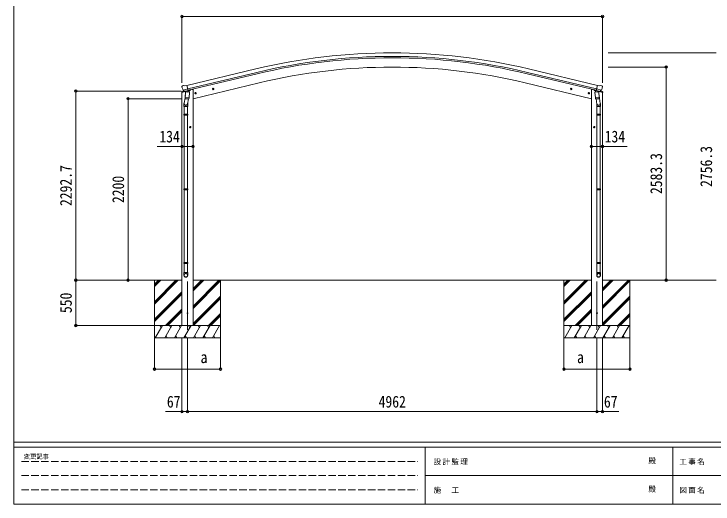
# Model space of a CAD drawing. Units: millimetres at full size. Extents: x -8385 to 8479, y -5853 to 5787.
# Drawn here: x -8385 to 86, y -5853 to 88 of the extents above; entities that cross this region are included whole.
import ezdxf
from ezdxf.enums import TextEntityAlignment as Align

# ---------------------------------------------------------------- set-up
doc = ezdxf.new("R2010")
doc.units = ezdxf.units.MM
doc.header["$LTSCALE"] = 30
doc.header["$PDMODE"] = 32
doc.header["$PDSIZE"] = 30
doc.linetypes.add('DASHED3', pattern=[4, 3, -1])
for name, color, linetype, lineweight in [('0-0_0', 7, 'Continuous', 9), ('0-1_本体', 4, 'Continuous', 9), ('0-2_部品', 7, 'Continuous', 9), ('0-8_PARTS2', 2, 'Continuous', 9), ('0-A_寸法', 6, 'Continuous', 9), ('F-0_240', 7, 'Continuous', 9)]:
    doc.layers.add(name, color=color, linetype=linetype, lineweight=lineweight)
doc.styles.add('ＭＳ ゴシック', font='')
doc.styles.get('ＭＳ ゴシック').set_extended_font_data('MS Gothic')

msp = doc.modelspace()

# ---------------------------------------------------------------- linework, layer by layer
at = {"layer": '0-0_0'}
for p, q in [((-6350.01, -3139.41), (-6862.23, -3139.42)), ((-6683.01, -3139.41), (-6683.01, -3839.41)), ((-6683.01, -3400.14), (-6422.28, -3139.41)), ((-6683.01, -3414.28), (-6408.14, -3139.41)), ((-6683.01, -3428.43), (-6394, -3139.41)), ((-6683.01, -3216.3), (-6606.13, -3139.41)), ((-6683.01, -3202.15), (-6620.27, -3139.41)), ((-6683.01, -3188.01), (-6634.41, -3139.41)), ((-6216.01, -3453.64), (-5901.78, -3139.41)), ((-6216.01, -3467.78), (-5887.64, -3139.41)), ((-6216.01, -3269.8), (-6085.63, -3139.41)), ((-6216.01, -3255.65), (-6099.77, -3139.41)), ((-6216.01, -3241.51), (-6113.91, -3139.41)), ((-6216.01, -3139.41), (-1388.39, -3139.41)), ((-6216.01, -3481.93), (-5883.01, -3148.93)), ((-5883.01, -3139.41), (-5883.01, -3839.41)), ((-1721.39, -3139.41), (-1721.39, -3839.41)), ((-1721.39, -3400.14), (-1460.66, -3139.41)), ((-1721.39, -3414.28), (-1446.52, -3139.41)), ((-1721.39, -3428.43), (-1432.38, -3139.41)), ((-1721.39, -3216.3), (-1644.51, -3139.41)), ((-1721.39, -3202.15), (-1658.65, -3139.41)), ((-1721.39, -3188.01), (-1672.79, -3139.41)), ((-1254.39, -3139.41), (-833.23, -3139.41)), ((-1254.39, -3453.64), (-940.16, -3139.41)), ((-1254.39, -3467.78), (-926.02, -3139.41)), ((-1254.39, -3269.8), (-1124.01, -3139.41)), ((-1254.39, -3255.65), (-1138.15, -3139.41)), ((-1254.39, -3241.51), (-1152.3, -3139.41)), ((-1254.39, -3481.93), (-921.39, -3148.93)), ((-921.39, -3139.41), (-921.39, -3839.41)), ((-6683.01, -3612.27), (-6350.01, -3279.28)), ((-6683.01, -3626.42), (-6350.01, -3293.42)), ((-1721.39, -3612.27), (-1388.39, -3279.28)), ((-1721.39, -3626.42), (-1388.39, -3293.42)), ((-6683.01, -3640.56), (-6350.01, -3307.56)), ((-6216.01, -3665.77), (-5883.01, -3332.78)), ((-6216.01, -3679.91), (-5883.01, -3346.92)), ((-6211.37, -3689.41), (-5883.01, -3361.06)), ((-1721.39, -3640.56), (-1388.39, -3307.56)), ((-1254.39, -3665.77), (-921.39, -3332.78)), ((-1254.39, -3679.91), (-921.39, -3346.92)), ((-1249.75, -3689.41), (-921.39, -3361.06)), ((-6548.02, -3689.41), (-6350.01, -3491.41)), ((-6533.88, -3689.41), (-6350.01, -3505.55)), ((-6519.74, -3689.41), (-6350.01, -3519.69)), ((-6027.52, -3689.41), (-5883.01, -3544.91)), ((-1586.4, -3689.41), (-1388.39, -3491.41)), ((-1572.26, -3689.41), (-1388.39, -3505.55)), ((-1558.12, -3689.41), (-1388.39, -3519.69)), ((-1065.9, -3689.41), (-921.39, -3544.91)), ((-6013.38, -3689.41), (-5883.01, -3559.05)), ((-5999.24, -3689.41), (-5883.01, -3573.19)), ((-1051.76, -3689.41), (-921.39, -3559.05)), ((-1037.62, -3689.41), (-921.39, -3573.19)), ((-5883.01, -3689.41), (-6683.01, -3689.41)), ((-6672.72, -3839.41), (-6586.12, -3689.41)), ((-6601.12, -3715.4), (-6616.12, -3689.41)), ((-6557.25, -3839.41), (-6470.65, -3689.41)), ((-6485.65, -3715.4), (-6500.65, -3689.41)), ((-6441.78, -3839.41), (-6355.18, -3689.41)), ((-6370.18, -3715.4), (-6385.18, -3689.41)), ((-6216.01, -3689.41), (-6350.01, -3689.41)), ((-6326.31, -3839.41), (-6239.71, -3689.41)), ((-6254.71, -3715.4), (-6269.71, -3689.41)), ((-6210.84, -3839.41), (-6124.24, -3689.41)), ((-6139.24, -3715.4), (-6154.24, -3689.41)), ((-6095.37, -3839.41), (-6008.77, -3689.41)), ((-6038.77, -3689.41), (-6023.77, -3715.4)), ((-5979.9, -3839.41), (-5893.3, -3689.41)), ((-921.39, -3689.41), (-1721.39, -3689.41)), ((-1711.1, -3839.41), (-1624.5, -3689.41)), ((-1639.5, -3715.4), (-1654.5, -3689.41)), ((-1595.63, -3839.41), (-1509.03, -3689.41)), ((-1524.03, -3715.4), (-1539.04, -3689.41)), ((-1480.16, -3839.41), (-1393.56, -3689.41)), ((-1408.56, -3715.4), (-1423.56, -3689.41)), ((-1388.39, -3689.41), (-1254.39, -3689.41)), ((-1364.69, -3839.41), (-1278.09, -3689.41)), ((-1293.09, -3715.4), (-1308.09, -3689.41)), ((-1249.22, -3839.41), (-1162.62, -3689.41)), ((-1177.62, -3715.4), (-1192.62, -3689.41)), ((-1133.75, -3839.41), (-1047.15, -3689.41)), ((-1077.15, -3689.41), (-1062.15, -3715.4)), ((-1018.28, -3839.41), (-931.68, -3689.41)), ((-6683.01, -3839.41), (-5883.01, -3839.41)), ((-6542.25, -3813.44), (-6527.26, -3839.41)), ((-6426.78, -3813.43), (-6411.78, -3839.41)), ((-6311.31, -3813.43), (-6296.31, -3839.41)), ((-6195.84, -3813.44), (-6180.85, -3839.41)), ((-6080.37, -3813.44), (-6065.38, -3839.41)), ((-5964.9, -3813.44), (-5949.9, -3839.41)), ((-1721.39, -3839.41), (-921.39, -3839.41)), ((-1580.64, -3813.44), (-1565.64, -3839.41)), ((-1465.17, -3813.43), (-1450.17, -3839.41)), ((-1349.7, -3813.43), (-1334.7, -3839.41)), ((-1234.23, -3813.44), (-1219.23, -3839.41)), ((-1118.76, -3813.44), (-1103.76, -3839.41)), ((-1003.29, -3813.44), (-988.29, -3839.41))]:
    msp.add_line(p, q, dxfattribs=at)
at = {"layer": '0-1_本体'}
for p, q in [((-6289.08, -779.14), (-5453.36, -578.52)), ((-1315.33, -779.16), (-2151.04, -578.52)), ((-6279, -821.14), (-5443.28, -620.5)), ((-6275.07, -837.5), (-5439.36, -636.86)), ((-1329.34, -837.5), (-2165.05, -636.86)), ((-1325.41, -821.14), (-2161.12, -620.5)), ((-6216.01, -939.53), (-5412.98, -746.74)), ((-1388.39, -939.53), (-2191.43, -746.74)), ((-6216.01, -826.41), (-6228.89, -826.41)), ((-6216.01, -826.41), (-6216.01, -3689.41)), ((-1388.39, -826.41), (-1375.52, -826.41)), ((-1388.39, -826.41), (-1388.39, -3689.41)), ((-6350.01, -862.69), (-6350.01, -3689.41)), ((-1254.39, -862.69), (-1254.39, -3689.41))]:
    msp.add_line(p, q, dxfattribs=at)
for radius in [7073, 7029.83, 7013, 6900]:
    msp.add_arc((-3802.2, -7456.09), radius, 76.5, 103.5, dxfattribs=at)
at = {"layer": '0-2_部品'}
for p, q in [((-6350.46, -795.07), (-6350.18, -796.22)), ((-6323.25, -847.01), (-6350.18, -853.48)), ((-6346.24, -786.49), (-6350.09, -792.79)), ((-6343.14, -784.24), (-6329.96, -781.08)), ((-6336.4, -835.37), (-6278.9, -821.57)), ((-6319.55, -850.28), (-6335.93, -835.79)), ((-6315.4, -783.75), (-6328.66, -781.05)), ((-6315.4, -783.75), (-6289.47, -777.53)), ((-6314.47, -850.38), (-6277.77, -841.57)), ((-6283.72, -843.39), (-6284.74, -858)), ((-6277.77, -841.57), (-6276.24, -841.2)), ((-6274.69, -839.09), (-6273.74, -839.16)), ((-6273.74, -839.16), (-6260.43, -854.48)), ((-6269.99, -843.48), (-6251.76, -839.1)), ((-6247.93, -830.99), (-6247.93, -834.24)), ((-5961.53, -819.32), (-5980.98, -823.98)), ((-5978.56, -823.4), (-5976.42, -816.21)), ((-5973.39, -828.85), (-5978.56, -823.4)), ((-5976.42, -816.21), (-5969.13, -814.45)), ((-5968.92, -831.37), (-5973.59, -811.93)), ((-5969.13, -814.45), (-5963.96, -819.9)), ((-1642.47, -819.32), (-1623.03, -823.98)), ((-1634.88, -814.45), (-1640.05, -819.9)), ((-1635.08, -831.37), (-1630.41, -811.93)), ((-1627.58, -816.21), (-1634.88, -814.45)), ((-1630.62, -828.85), (-1625.45, -823.4)), ((-1625.45, -823.4), (-1627.58, -816.21)), ((-1356.08, -830.99), (-1356.08, -834.24)), ((-1334.02, -843.48), (-1352.25, -839.1)), ((-1330.26, -839.16), (-1343.58, -854.48)), ((-1329.32, -839.09), (-1330.26, -839.16)), ((-1326.24, -841.57), (-1327.77, -841.2)), ((-1289.53, -850.38), (-1326.24, -841.57)), ((-1267.6, -835.37), (-1325.11, -821.57)), ((-1320.28, -843.39), (-1319.26, -858)), ((-1288.61, -783.75), (-1314.54, -777.53)), ((-1288.61, -783.75), (-1275.35, -781.05)), ((-1284.46, -850.28), (-1268.08, -835.79)), ((-1280.76, -847.01), (-1253.83, -853.48)), ((-1260.87, -784.24), (-1274.05, -781.08)), ((-1257.77, -786.49), (-1253.91, -792.79)), ((-1253.55, -795.07), (-1253.83, -796.22)), ((-6352.48, -863.29), (-6309.55, -852.98)), ((-6352.48, -856.39), (-6352.48, -863.29)), ((-6307.96, -899.8), (-6323.87, -995.97)), ((-6316.84, -850.85), (-6309.32, -849.05)), ((-6316, -850.74), (-6314.47, -850.38)), ((-6312.64, -850.6), (-6312.69, -851.35)), ((-6311.93, -852.39), (-6286.12, -858.82)), ((-6310.55, -937.04), (-6309.68, -924.57)), ((-6305.01, -857.73), (-6309.69, -924.57)), ((-6264, -927.76), (-6309.69, -924.57)), ((-6259.33, -860.93), (-6305.01, -857.73)), ((-6303.24, -854.55), (-6303.47, -857.84)), ((-6264.01, -927.76), (-6264.9, -940.46)), ((-6264, -927.76), (-6259.33, -860.93)), ((-6260.43, -854.48), (-6260.87, -860.82)), ((-6175.46, -870.67), (-6194.9, -875.34)), ((-6192.48, -874.76), (-6190.35, -867.56)), ((-6187.31, -880.2), (-6192.48, -874.76)), ((-6190.35, -867.56), (-6183.05, -865.81)), ((-6182.84, -882.73), (-6187.51, -863.28)), ((-6183.05, -865.81), (-6177.88, -871.26)), ((-1428.55, -870.67), (-1409.1, -875.34)), ((-1420.96, -865.81), (-1426.13, -871.26)), ((-1421.16, -882.73), (-1416.49, -863.28)), ((-1413.66, -867.56), (-1420.96, -865.81)), ((-1416.7, -880.2), (-1411.53, -874.76)), ((-1411.53, -874.76), (-1413.66, -867.56)), ((-1344.68, -860.93), (-1298.99, -857.73)), ((-1340.01, -927.76), (-1344.68, -860.93)), ((-1343.58, -854.48), (-1343.13, -860.82)), ((-1340.01, -927.76), (-1294.32, -924.57)), ((-1339.99, -927.76), (-1339.11, -940.46)), ((-1292.07, -852.39), (-1317.89, -858.82)), ((-1300.77, -854.55), (-1300.54, -857.84)), ((-1298.99, -857.73), (-1294.32, -924.57)), ((-1296.05, -899.8), (-1280.14, -995.97)), ((-1287.17, -850.85), (-1294.69, -849.05)), ((-1251.53, -863.29), (-1294.45, -852.98)), ((-1293.46, -937.04), (-1294.33, -924.57)), ((-1291.37, -850.6), (-1291.32, -851.35)), ((-1288, -850.74), (-1289.53, -850.38)), ((-1251.53, -856.39), (-1251.53, -863.29)), ((-6326.02, -1033.13), (-6326.02, -998.78)), ((-6310.15, -938.39), (-6310.15, -938.39)), ((-6308.71, -939.17), (-6267.01, -942.09)), ((-6272.44, -941.71), (-6283.17, -1005.3)), ((-6280.02, -998.48), (-6280.02, -1033.13)), ((-1295.3, -939.17), (-1337, -942.09)), ((-1331.57, -941.71), (-1320.84, -1005.3)), ((-1323.99, -998.48), (-1323.99, -1033.13)), ((-1293.85, -938.39), (-1293.85, -938.39)), ((-1277.99, -1033.13), (-1277.99, -998.78)), ((-6280.02, -1033.13), (-6326.02, -1033.13)), ((-6324.02, -1033.13), (-6324.02, -1127.13)), ((-6282.02, -1033.13), (-6282.02, -1127.13)), ((-1323.99, -1033.13), (-1277.99, -1033.13)), ((-1321.99, -1033.13), (-1321.99, -1127.13)), ((-1279.99, -1033.13), (-1279.99, -1127.13)), ((-6326.02, -1129.13), (-6325.02, -1127.13)), ((-6280.02, -1129.13), (-6326.02, -1129.13)), ((-6280.02, -1137.13), (-6326.02, -1137.13)), ((-6281.02, -1127.13), (-6325.02, -1127.13)), ((-6281.02, -1139.13), (-6325.02, -1139.13)), ((-6324.02, -1139.13), (-6324.02, -2033.47)), ((-6282.02, -1139.13), (-6282.02, -2033.47)), ((-6280.02, -1129.13), (-6281.02, -1127.13)), ((-6280.02, -1137.13), (-6281.02, -1139.13)), ((-6280.02, -1129.13), (-6280.02, -1137.13)), ((-1323.99, -1129.13), (-1322.99, -1127.13)), ((-1323.99, -1129.13), (-1277.99, -1129.13)), ((-1323.99, -1129.13), (-1323.99, -1137.13)), ((-1323.99, -1137.13), (-1277.99, -1137.13)), ((-1323.99, -1137.13), (-1322.99, -1139.13)), ((-1322.99, -1127.13), (-1278.99, -1127.13)), ((-1322.99, -1139.13), (-1278.99, -1139.13)), ((-1321.99, -1139.13), (-1321.99, -2033.47)), ((-1279.99, -1139.13), (-1279.99, -2033.47)), ((-1277.99, -1129.13), (-1278.99, -1127.13)), ((-6239.81, -1282.92), (-6259.81, -1282.92)), ((-6257.32, -1282.92), (-6253.57, -1276.42)), ((-6253.57, -1289.42), (-6257.32, -1282.92)), ((-6253.57, -1276.42), (-6246.06, -1276.42)), ((-6249.81, -1292.92), (-6249.81, -1272.92)), ((-6246.06, -1276.42), (-6242.31, -1282.92)), ((-1364.19, -1283), (-1344.19, -1283)), ((-1357.95, -1276.5), (-1361.7, -1283)), ((-1350.44, -1276.5), (-1357.95, -1276.5)), ((-1354.19, -1293), (-1354.19, -1273)), ((-1346.69, -1283), (-1350.44, -1276.5)), ((-1350.44, -1289.5), (-1346.69, -1283)), ((-6326.02, -2035.47), (-6325.02, -2033.47)), ((-6280.02, -2035.47), (-6326.02, -2035.47)), ((-6280.02, -2043.47), (-6326.02, -2043.47)), ((-6281.02, -2033.47), (-6325.02, -2033.47)), ((-6281.02, -2045.47), (-6325.02, -2045.47)), ((-6324.02, -2045.47), (-6324.02, -2923.51)), ((-6282.02, -2045.47), (-6282.02, -2923.51)), ((-6280.02, -2035.47), (-6281.02, -2033.47)), ((-6280.02, -2043.47), (-6281.02, -2045.47)), ((-6280.02, -2035.47), (-6280.02, -2043.47)), ((-1323.99, -2035.47), (-1322.99, -2033.47)), ((-1323.99, -2035.47), (-1277.99, -2035.47)), ((-1323.99, -2035.47), (-1323.99, -2043.47)), ((-1323.99, -2043.47), (-1277.99, -2043.47)), ((-1323.99, -2043.47), (-1322.99, -2045.47)), ((-1322.99, -2033.47), (-1278.99, -2033.47)), ((-1322.99, -2045.47), (-1278.99, -2045.47)), ((-1321.99, -2045.47), (-1321.99, -2923.51)), ((-1279.99, -2045.47), (-1279.99, -2923.51)), ((-1277.99, -2035.47), (-1278.99, -2033.47)), ((-6326.02, -2925.51), (-6325.02, -2923.51)), ((-6280.02, -2925.51), (-6326.02, -2925.51)), ((-6280.02, -2933.51), (-6326.02, -2933.51)), ((-6281.02, -2923.51), (-6325.02, -2923.51)), ((-6281.02, -2935.51), (-6325.02, -2935.51)), ((-6324.02, -2935.51), (-6324.02, -3045.51)), ((-6282.02, -2935.51), (-6282.02, -3045.51)), ((-6280.02, -2925.51), (-6281.02, -2923.51)), ((-6280.02, -2933.51), (-6281.02, -2935.51)), ((-6280.02, -2925.51), (-6280.02, -2933.51)), ((-1323.99, -2925.51), (-1322.99, -2923.51)), ((-1323.99, -2925.51), (-1277.99, -2925.51)), ((-1323.99, -2925.51), (-1323.99, -2933.51)), ((-1323.99, -2933.51), (-1277.99, -2933.51)), ((-1323.99, -2933.51), (-1322.99, -2935.51)), ((-1322.99, -2923.51), (-1278.99, -2923.51)), ((-1322.99, -2935.51), (-1278.99, -2935.51)), ((-1321.99, -2935.51), (-1321.99, -3045.51)), ((-1279.99, -2935.51), (-1279.99, -3045.51)), ((-1277.99, -2925.51), (-1278.99, -2923.51)), ((-6326.02, -3079.65), (-6326.02, -3045.51)), ((-6280.02, -3045.51), (-6326.02, -3045.51)), ((-6280.02, -3079.65), (-6280.02, -3045.51)), ((-1323.99, -3079.65), (-1323.99, -3045.51)), ((-1323.99, -3045.51), (-1277.99, -3045.51)), ((-1277.99, -3079.65), (-1277.99, -3045.51))]:
    msp.add_line(p, q, dxfattribs=at)
for points in [[(-6336.67, -834.8), (-6336.09, -835.64), (-6335.93, -835.79)], [(-6284.04, -842.98), (-6284.28, -843.13), (-6309.04, -849.07), (-6309.32, -849.05)], [(-6284.04, -842.98), (-6274.32, -840.64), (-6289.47, -777.53)], [(-5963.96, -819.9), (-5966.09, -827.09), (-5973.39, -828.85)], [(-1640.05, -819.9), (-1637.92, -827.09), (-1630.62, -828.85)], [(-1319.97, -842.98), (-1329.69, -840.64), (-1314.54, -777.53)], [(-1319.97, -842.98), (-1319.73, -843.13), (-1294.96, -849.07), (-1294.69, -849.05)], [(-1267.33, -834.8), (-1267.92, -835.64), (-1268.08, -835.79)], [(-6177.88, -871.26), (-6180.01, -878.45), (-6187.31, -880.2)], [(-1426.13, -871.26), (-1423.99, -878.45), (-1416.7, -880.2)], [(-6326.02, -1129.13), (-6326.02, -1137.13), (-6325.02, -1139.13)], [(-1277.99, -1129.13), (-1277.99, -1137.13), (-1278.99, -1139.13)], [(-6242.31, -1282.92), (-6246.06, -1289.42), (-6253.57, -1289.42)], [(-1361.7, -1283), (-1357.95, -1289.5), (-1350.44, -1289.5)], [(-6326.02, -2035.47), (-6326.02, -2043.47), (-6325.02, -2045.47)], [(-1277.99, -2035.47), (-1277.99, -2043.47), (-1278.99, -2045.47)], [(-6326.02, -2925.51), (-6326.02, -2933.51), (-6325.02, -2935.51)], [(-1277.99, -2925.51), (-1277.99, -2933.51), (-1278.99, -2935.51)]]:
    msp.add_lwpolyline(points, dxfattribs=at)
for centre, radius in [((-5971.26, -821.65), 8.5), ((-5971.26, -821.65), 7.7), ((-5971.26, -821.65), 6.5), ((-1632.75, -821.65), 8.5), ((-1632.75, -821.65), 7.7), ((-1632.75, -821.65), 6.5), ((-6185.18, -873.01), 8.5), ((-6185.18, -873.01), 7.7), ((-6185.18, -873.01), 6.5), ((-1418.83, -873.01), 8.5), ((-1418.83, -873.01), 7.7), ((-1418.83, -873.01), 6.5), ((-6249.81, -1282.92), 8.5), ((-6249.81, -1282.92), 7.7), ((-6249.81, -1282.92), 6.5), ((-1354.19, -1283), 8.5), ((-1354.19, -1283), 7.7), ((-1354.19, -1283), 6.5)]:
    msp.add_circle(centre, radius, dxfattribs=at)
at = {"layer": '0-2_部品', "color": 4}
for centre in [(-6283.01, -3539.41), (-1320.99, -3539.41)]:
    msp.add_circle(centre, 5, dxfattribs=at)
at = {"layer": '0-2_部品'}
for centre, radius, start, end in [((-6153.37, -748.97), 202.4, 193.5, 205.09125), ((-6341.97, -789.1), 5, 103.5, 148.5), ((-6329.26, -783.99), 3, 78.5, 103.5), ((-6283.12, -843.47), 0.604, 100.59842, 172.20595), ((-6276.36, -840.71), 0.5, 283.5, 318.76246), ((-6252.93, -834.24), 5, 283.5, 0), ((-1351.08, -834.24), 5, 180, 256.5), ((-1327.65, -840.71), 0.5, 221.23754, 256.5), ((-1320.88, -843.47), 0.604, 7.79405, 79.40158), ((-1274.75, -783.99), 3, 76.5, 101.5), ((-1450.63, -748.97), 202.4, 334.90875, 346.5), ((-1262.03, -789.1), 5, 31.5, 76.5), ((-6349.48, -856.39), 3, 103.5, 180), ((-6316.12, -850.26), 0.5, 248.23754, 283.5), ((-6313.14, -850.57), 0.5, 356, 103.5), ((-6311.69, -851.42), 1, 176, 256), ((-6285.77, -857.85), 1.03, 250.03897, 351.96569), ((-1318.24, -857.85), 1.03, 188.03431, 289.96103), ((-1292.32, -851.42), 1, 284, 4), ((-1290.87, -850.57), 0.5, 76.5, 184), ((-1287.89, -850.26), 0.5, 256.5, 291.76246), ((-1254.53, -856.39), 3, 0, 76.5), ((-6296.02, -998.78), 30, 177.45142, 180), ((-6308.61, -937.21), 1.95, 175.04017, 217.47766), ((-6308.57, -937.18), 2, 217.40962, 266), ((-6266.87, -940.09), 2, 266, 349.46843), ((-1337.14, -940.09), 2, 190.53157, 274), ((-1295.44, -937.18), 2, 274, 322.59038), ((-1295.4, -937.21), 1.95, 322.52234, 4.95983), ((-1307.99, -998.78), 30, 0, 2.54858)]:
    msp.add_arc(centre, radius, start, end, dxfattribs=at)
for centre, major_axis, ratio, start_param, end_param in [((-6347.54, -794.35), (-1.57, -2.57), 0.99628, 4.712389, 5.4996506), ((-1256.47, -794.35), (1.57, -2.57), 0.99628, 0.7835347, 1.5707963), ((-6317.56, -848.03), (-0.73, -2.92), 0.997631, 5.8041905, 6.6006116), ((-6317.51, -847.8), (2.63, 3.16), 0.650902, 4.0958226, 4.1686332), ((-6317.54, -847.93), (-0.73, -2.92), 0.997631, 0.3902369, 0.4789948), ((-1286.47, -847.93), (0.73, -2.92), 0.997631, 5.8041905, 5.8929484), ((-1286.5, -847.8), (-2.63, 3.16), 0.650902, 2.1145521, 2.1873627), ((-1286.44, -848.03), (0.73, -2.92), 0.997631, 5.965759, 6.7621801), ((-6303.02, -998.48), (23, 0), 0.996195, 2.5560258, 6.5663028), ((-6303.02, -998.48), (21, 0), 0.996195, 2.9349147, 5.9512394), ((-1300.99, -998.48), (-23, 0), 0.996195, 6.0000678, 10.0103449), ((-1300.99, -998.48), (-21, 0), 0.996195, 0.3319459, 3.3482706), ((-6303.02, -3077.91), (-23, 0), 0.996195, 3.1415927, 6.2831853), ((-6303.02, -3079.65), (-23, 0), 0.996195, 3.1415927, 6.2831853), ((-6303.02, -3079.65), (0, -23.43), 0.981806, 4.712389, 7.8539816), ((-1300.99, -3077.91), (23, 0), 0.996195, 6.2831853, 9.424778), ((-1300.99, -3079.65), (23, 0), 0.996195, 6.2831853, 9.424778), ((-1300.99, -3079.65), (0, -23.43), 0.981806, 4.712389, 7.8539816)]:
    msp.add_ellipse(centre, major_axis=major_axis, ratio=ratio, start_param=start_param, end_param=end_param, dxfattribs=at)
for centre, major_axis in [((-6303.02, -3079.65), (21, 0)), ((-1300.99, -3079.65), (-21, 0))]:
    msp.add_ellipse(centre, major_axis=major_axis, ratio=0.996195, dxfattribs=at)
at = {"layer": '0-8_PARTS2', "color": 6}
msp.add_line((-6350.51, 56.99), (-1253.49, 56.99), dxfattribs=at)
at = {"layer": '0-8_PARTS2'}
for p, q in [((-6283.01, -3740.35), (-6283.01, -3156.4)), ((-1320.99, -3740.35), (-1320.99, -3156.4))]:
    msp.add_line(p, q, dxfattribs=at)
at = {"layer": '0-A_寸法'}
for p, q in [((-6350.51, 56.99), (-6350.51, -745.35)), ((-1253.49, 56.99), (-1253.49, -745.35)), ((123.09, -383.09), (-1183.34, -383.09)), ((-482.89, -556.09), (-1183.34, -556.09)), ((-482.89, -3139.41), (-482.89, -556.09)), ((-7636.29, -846.71), (-6357.46, -846.71)), ((-7636.29, -3139.42), (-7636.29, -846.71)), ((-7002.59, -939.43), (-6357.46, -939.43)), ((-7002.59, -3139.42), (-7002.59, -939.43)), ((-6350.01, -1518.17), (-6650.01, -1518.17)), ((-6216.01, -1518.17), (-6350.01, -1518.17)), ((-1387.99, -1518.17), (-1253.99, -1518.17)), ((-1253.99, -1518.17), (-953.99, -1518.17)), ((-7636.29, -3139.42), (-7636.29, -3689.41)), ((-7636.29, -3139.42), (-6690.02, -3139.42)), ((-7636.29, -3139.42), (-6687.27, -3139.42)), ((-7002.59, -3139.42), (-6690.02, -3139.42)), ((-482.89, -3139.41), (-877.14, -3139.41)), ((123.09, -3139.41), (-482.89, -3139.41)), ((-7636.29, -3689.41), (-6688.3, -3689.41)), ((-6683.01, -4217.32), (-6683.01, -3842.91)), ((-6350.01, -4732.3), (-6350.01, -3842.91)), ((-6283.01, -4732.3), (-6283.01, -3842.91)), ((-5883.01, -4217.32), (-5883.01, -3842.91)), ((-1720.99, -4217.32), (-1720.99, -3842.91)), ((-1320.99, -4732.3), (-1320.99, -3842.91)), ((-1253.99, -4732.3), (-1253.99, -3842.91)), ((-920.99, -4217.32), (-920.99, -3842.91)), ((-6683.01, -4217.32), (-5883.01, -4217.32)), ((-920.99, -4217.32), (-1720.99, -4217.32)), ((-6350.01, -4732.3), (-6550.01, -4732.3)), ((-6350.01, -4732.3), (-6283.01, -4732.3)), ((-6283.01, -4732.3), (-1320.99, -4732.3)), ((-1320.99, -4732.3), (-1253.99, -4732.3)), ((-1253.99, -4732.3), (-1053.99, -4732.3))]:
    msp.add_line(p, q, dxfattribs=at)
for p in [(-6350.51, 56.99), (-1253.49, 56.99), (-482.89, -556.09), (-7636.29, -846.71), (-7002.59, -939.43), (-6350.01, -1518.17), (-6216.01, -1518.17), (-1387.99, -1518.17), (-1253.99, -1518.17), (-7636.29, -3139.42), (-7002.59, -3139.42), (-482.89, -3139.41), (-7636.29, -3689.41), (-6683.01, -4217.32), (-5883.01, -4217.32), (-1720.99, -4217.32), (-920.99, -4217.32), (-6350.01, -4732.3), (-6283.01, -4732.3), (-1320.99, -4732.3), (-1253.99, -4732.3)]:
    msp.add_point(p, dxfattribs=at)
at = {"layer": 'F-0_240', "color": 5}
for p, q in [((-8385.45, 5787.34), (-8385.45, -5852.66)), ((-8385.45, -5102.66), (8054.55, -5102.66)), ((-8385.45, -5162.66), (5387.79, -5162.66)), ((-3402.21, -5162.66), (-3402.21, -5852.66)), ((-402.21, -5162.66), (-402.21, -5852.66)), ((-3402.21, -5507.66), (2747.79, -5507.66)), ((-8385.45, -5852.66), (8054.55, -5852.66))]:
    msp.add_line(p, q, dxfattribs=at)
at = {"layer": 'F-0_240', "color": 4, "linetype": 'DASHED3'}
for p, q in [((-8295.46, -5335.16), (-3492.21, -5335.16)), ((-8295.46, -5507.66), (-3492.21, -5507.66)), ((-8295.46, -5680.16), (-3492.21, -5680.16))]:
    msp.add_line(p, q, dxfattribs=at)

# ---------------------------------------------------------------- texts
at = {"layer": '0-A_寸法', "color": 7, "style": 'ＭＳ ゴシック', "width": 0.85}
for s, p in [('134', (-6623.76, -1512.17)), ('134', (-1227.74, -1512.17)), ('a', (-6124.26, -4187.32)), ('a', (-1562.24, -4187.32)), ('67', (-6532.51, -4726.3)), ('4962', (-3967, -4726.3)), ('67', (-1236.49, -4726.3))]:
    msp.add_text(s, height=143, dxfattribs=at).set_placement(p, align=Align.BOTTOM_LEFT)
for s, p in [('2756.3', (117.09, -2008.75)), ('2583.3', (-488.89, -2095.25)), ('2292.7', (-7642.29, -2240.57)), ('2200', (-7008.59, -2204.43)), ('550', (-7642.29, -3538.17))]:
    msp.add_text(s, height=143, rotation=90, dxfattribs=at).set_placement(p, align=Align.BOTTOM_LEFT)
at = {"layer": 'F-0_240', "style": 'ＭＳ ゴシック'}
for s, height, p in [('変更記事', 54.99, (-8268.23, -5320.16)), ('殿', 65.98, (-697.92, -5380.16)), ('殿', 65.98, (-697.92, -5725.16))]:
    msp.add_text(s, height=height, dxfattribs=at).set_placement(p, align=Align.BOTTOM_LEFT)
at = {"layer": 'F-0_240', "char_height": 65.98, "attachment_point": 7, "style": 'ＭＳ ゴシック'}
for s, insert in [('\\T1.17;設計監理', (-3300.89, -5380.16)), ('\\T1.17;工事名', (-323.11, -5380.16)), ('\\T1.17;施\u3000工', (-3300.89, -5725.16)), ('\\T1.17;図面名', (-323.11, -5725.16))]:
    msp.add_mtext(s, dxfattribs=dict(at, insert=insert))

doc.saveas('drawing.dxf')
